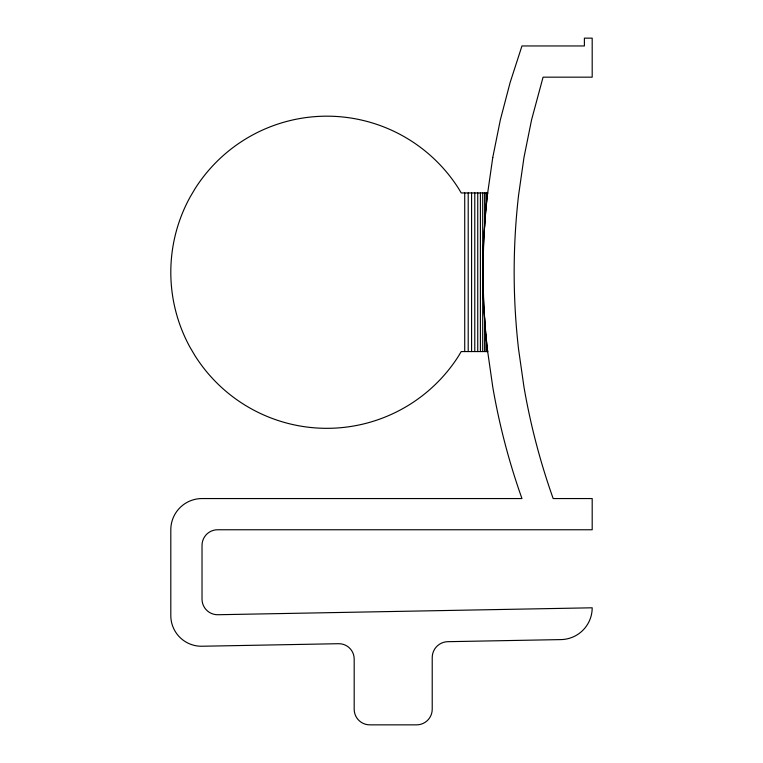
<?xml version="1.0" encoding="UTF-8"?>
<svg xmlns="http://www.w3.org/2000/svg" width="763" height="763" viewBox="0 0 763 763"><rect width="100%" height="100%" fill="white"/><g stroke="black" fill="none" stroke-linecap="round" stroke-linejoin="round"><path stroke-width="1.14" d="M487.652 192.944L487.319 195.5C481.72 246.487 481.72 298.018 487.319 349.006L487.652 351.562M487.681 192.944L461.205 192.944L458.649 188.623A156.072 156.072 0 0 0 195.099 188.623L190.111 197.064A156.072 156.072 0 0 0 190.111 347.442L195.099 355.882A156.072 156.072 0 0 0 458.649 355.882L461.205 351.562L487.681 351.562M487.118 192.944L487.118 197.827M487.118 346.679L487.118 351.562M486.107 192.944L486.107 209.682M486.107 334.823L486.107 351.562M484.629 192.944L484.629 226.954M484.629 317.551L484.629 351.562M482.712 192.944L482.712 351.562M480.404 192.944L480.404 351.562M477.743 192.944L477.743 351.562M474.786 192.944L474.786 351.562M471.582 192.944L471.582 351.562M468.205 192.944L468.205 351.562M464.724 192.944L464.724 351.562M492.774 157.436L487.319 195.5A675.78 675.78 0 0 0 487.319 349.006L492.774 387.07A675.78 675.78 0 0 0 521.959 498.554L202.023 498.554A31.216 31.216 0 0 0 170.807 529.76L170.807 615.598A30.644 30.644 0 0 0 202.023 646.242L338.581 643.705A15.327 15.327 0 0 1 354.185 659.022L354.185 709.247A15.603 15.603 0 0 0 369.797 724.85L416.617 724.85A15.603 15.603 0 0 0 432.22 709.247L432.22 657.582A15.899 15.899 0 0 1 447.833 641.683L560.977 639.594A31.798 31.798 0 0 0 592.193 607.796L217.913 614.73A15.603 15.603 0 0 1 202.023 599.127L202.023 545.373A15.603 15.603 0 0 1 217.627 529.76L592.193 529.76L592.193 498.554L553.175 498.554A675.78 675.78 0 0 1 523.981 387.07L518.535 349.006A675.78 675.78 0 0 1 518.535 195.5L523.981 157.436L531.592 119.743L543.075 77.168L592.193 77.168L592.193 38.15L584.391 38.15L584.391 45.952L521.959 45.952L510.123 82.538L500.375 119.743L492.774 157.436"/></g></svg>
